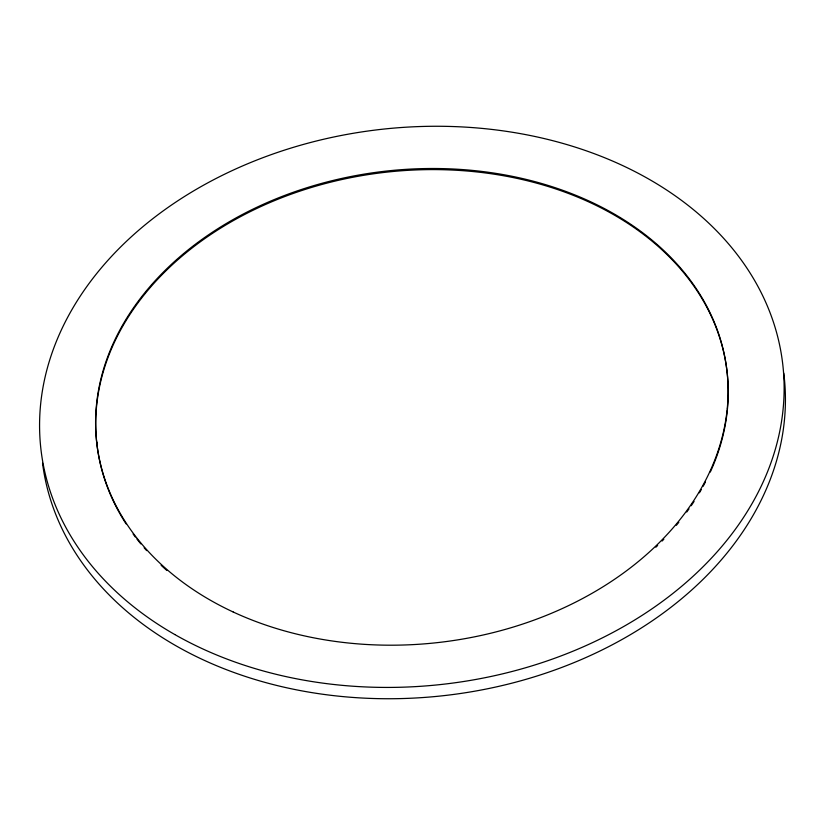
<?xml version="1.0" encoding="UTF-8"?>
<svg xmlns="http://www.w3.org/2000/svg" width="825" height="825" viewBox="0 0 825 825"><rect width="100%" height="100%" fill="white"/><g stroke="black" fill="none" stroke-linecap="round" stroke-linejoin="round"><path stroke-width="1.24" d="M783.75 373.127A373.343 279.18 -6.5 0 1 448.439 695.104A373.343 279.18 -6.5 0 1 42.539 463.176M97.237 444.912A317.151 237.157 -6.5 0 1 97.092 442.365M727.31 410.417A317.151 237.157 -6.5 0 1 710.304 472.024M705.468 481.913A317.151 237.157 -6.5 0 1 703.137 486.296M701.302 489.565A317.151 237.157 -6.5 0 1 699.404 492.824M694.052 501.445A317.151 237.157 -6.5 0 1 691.206 505.704M689.009 508.87A317.151 237.157 -6.5 0 1 686.751 512.016M678.831 522.287A317.151 237.157 -6.5 0 1 676.356 525.298M663.836 539.241A317.151 237.157 -6.5 0 1 662.104 541.035M657.659 545.469A317.151 237.157 -6.5 0 1 655.844 547.222M166.949 570.529A317.151 237.157 -6.5 0 1 161.143 565.3M146.664 550.615A317.151 237.157 -6.5 0 1 144.138 547.759M140.848 543.902A317.151 237.157 -6.5 0 1 136.898 539.003M135.372 537.034A317.151 237.157 -6.5 0 1 133.124 534.043M126.112 523.916A317.151 237.157 -6.5 0 1 353.719 177.097A317.151 237.157 -6.5 0 1 727.433 409.159M174.756 634.518A373.343 279.18 -6.5 0 0 778.965 435.043A373.343 279.18 -6.5 0 0 281.841 150.985A373.343 279.18 -6.5 0 0 174.756 634.518M233.248 612.026A317.151 237.157 -6.5 0 0 727.176 409.313A317.151 237.157 -6.5 0 0 275.137 199.207A317.151 237.157 -6.5 0 0 233.248 612.026"/></g></svg>
